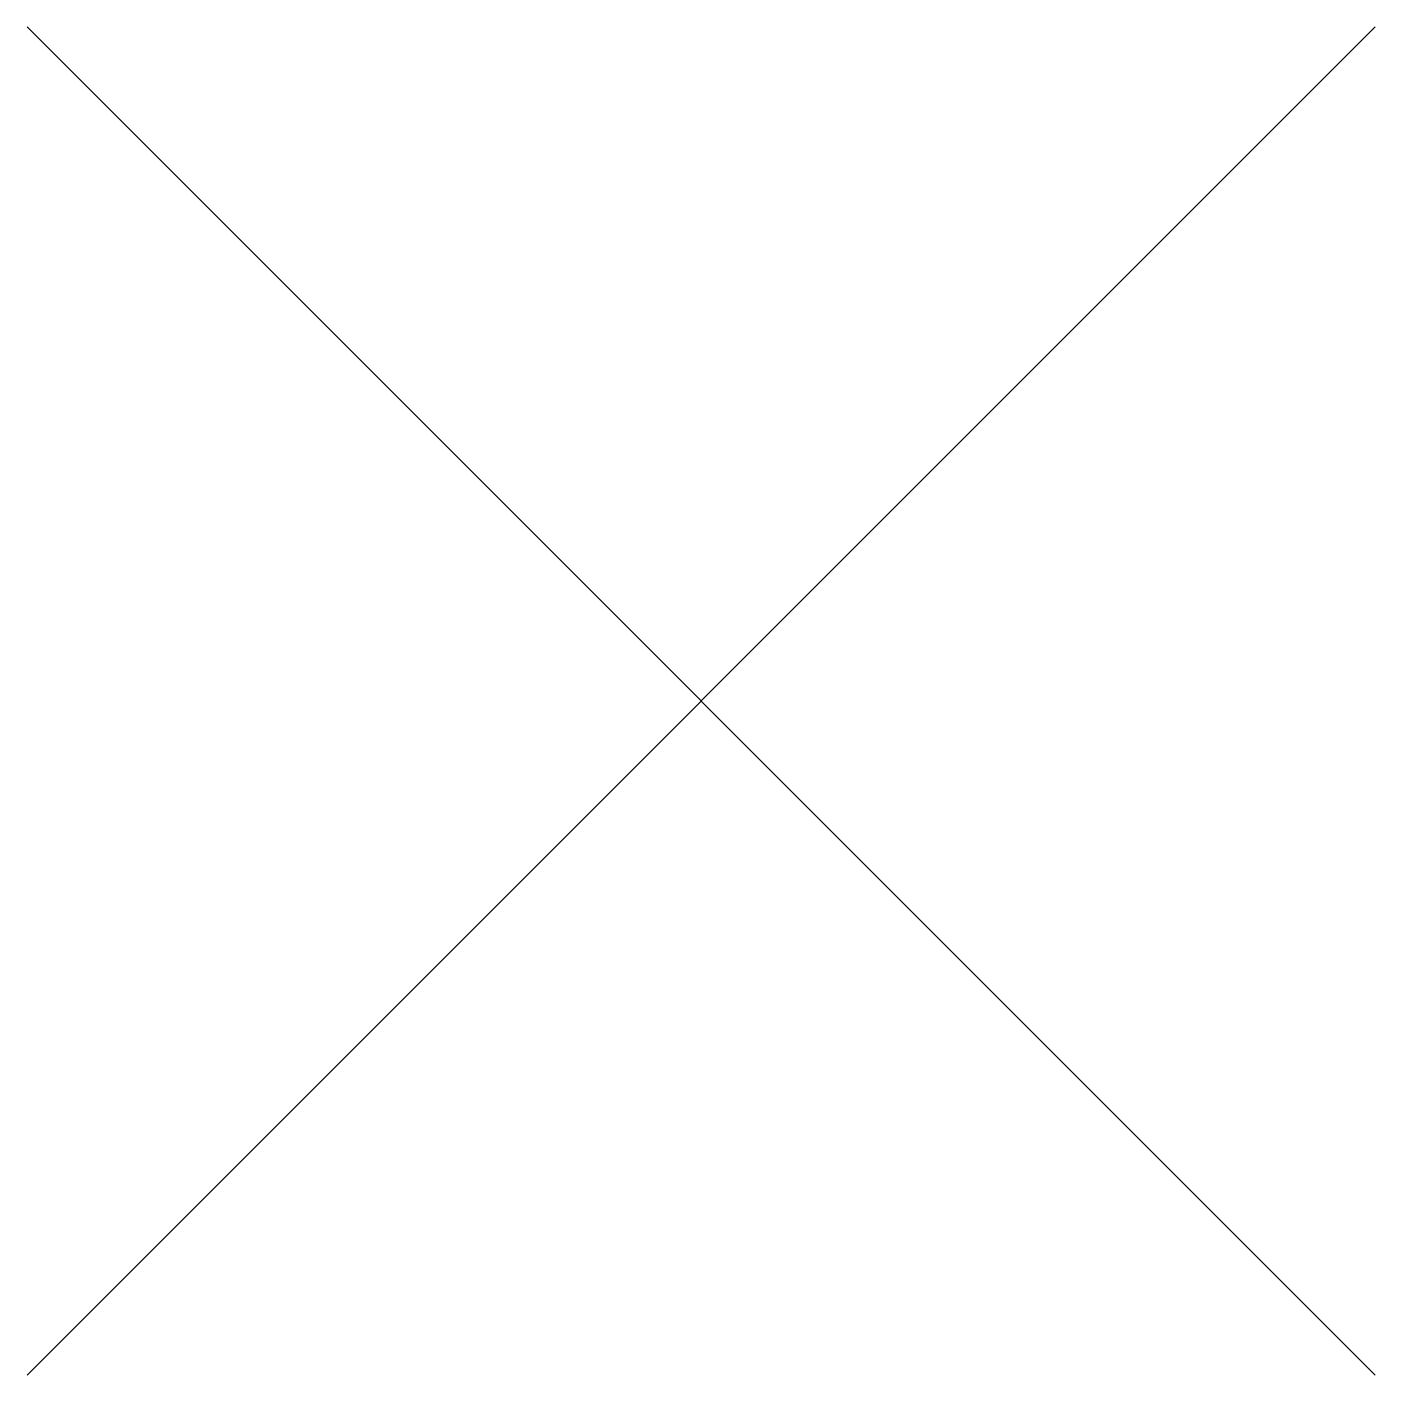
# Model space of a CAD drawing. Extents: x -1585.34 to -1583.93, y -880.3 to -878.89.
import ezdxf

# ---------------------------------------------------------------- set-up
doc = ezdxf.new("R2010")
doc.units = 0
doc.layers.add('SYMB_FIL', color=3, linetype='CONTINUOUS')

msp = doc.modelspace()

# ---------------------------------------------------------------- linework, layer by layer
at = {"layer": 'SYMB_FIL'}
for p, q in [((-1583.9268, -878.8862), (-1585.341, -880.3004)), ((-1585.341, -878.8862), (-1583.9268, -880.3004))]:
    msp.add_line(p, q, dxfattribs=at)

doc.saveas('drawing.dxf')
